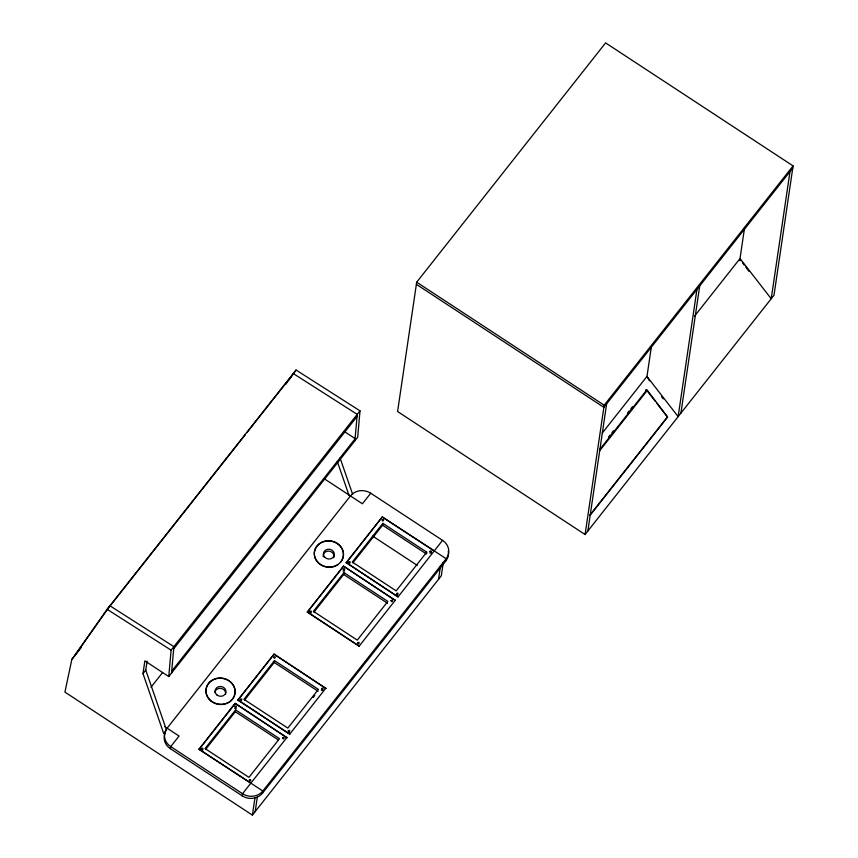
<?xml version="1.0" encoding="UTF-8"?>
<svg xmlns="http://www.w3.org/2000/svg" width="858" height="858" viewBox="0 0 858 858"><rect width="100%" height="100%" fill="white"/><g stroke="black" fill="none" stroke-linecap="round" stroke-linejoin="round"><path stroke-width="1.29" d="M165.841 731.027L163.76 733.665L142.986 673.616L144.863 660.875L168.769 676.565L171.096 650.16L359.995 410.853L296.053 370.023L107.143 609.319L71.847 659.448L64.918 692.095L252.402 815.1L441.312 575.804L443.264 562.537M359.995 410.853L357.679 437.258L168.769 676.565M166.538 730.147L145.763 670.098L147.083 661.175M170.42 748.723L170.731 746.599A14.618 13.127 8.4 0 1 167.096 728.195L350.45 495.935A14.618 13.127 8.4 0 1 370.742 493.221L442.546 540.336A14.618 13.127 8.4 0 1 446.181 558.74L445.87 560.864L262.516 793.124A14.618 13.127 8.4 0 1 242.213 795.827L170.42 748.723A14.618 13.127 8.4 0 1 165.036 733.311M250.868 783.15L198.97 749.399L235.124 703.378L286.937 737.665L235.124 703.378M205.609 749.388L235.339 711.732L235.618 709.877L279.494 738.663L248.938 777.369L205.062 748.584L235.618 709.877M325.868 688.137L289.714 734.148L237.859 700.128L274.013 654.118L325.836 688.406L274.013 654.118M242.213 795.827L242.535 793.714L286.98 737.408M244.509 700.128L274.238 662.462L274.506 660.606L318.393 689.392L287.827 728.099L243.951 699.313L274.506 660.606M252.402 815.1L254.944 797.865M255.18 811.582L257.336 796.985M262.516 793.124L262.838 791.001L446.181 558.74L382.357 516.87L346.246 562.612L398.058 596.9L442.546 540.336M395.324 600.16L359.17 646.171L307.314 612.151L343.468 566.13L395.281 600.418L343.468 566.13M289.714 734.148L237.902 699.86M344.208 431.445L355.212 438.663L354.901 440.776L357.218 414.371L293.275 373.541L285.596 384.438M313.953 612.151L343.683 574.485L343.961 572.629L387.837 601.415L357.282 640.122L313.406 611.336L343.961 572.629M359.17 646.171L307.346 611.883M416.688 282.196L397.597 411.518L585.081 534.523L773.991 295.227L793.082 165.905L605.598 42.9L416.688 282.196L604.182 405.201L585.081 534.523M346.203 562.88L382.357 516.87M382.582 525.214L382.85 523.359L426.737 552.144L426.458 554L382.582 525.214L352.842 562.88M398.058 596.9L346.246 562.612M434.212 550.89L382.314 517.127M438.535 579.322L440.486 566.055M587.859 531.005L606.638 403.807M646.857 377.22L651.361 346.739M696.932 289.436L678.142 416.634L646.953 376.437L602.23 433.097M680.92 413.116L699.71 285.918M739.714 260.639L744.605 227.509M789.993 171.546L771.213 298.745L740.014 258.548L694.465 316.259M234.609 708.3L236.293 708.279M342.953 571.053L344.637 571.031M74.625 655.93L109.921 605.802L173.874 646.632L171.546 673.047L171.868 670.924L355.212 438.663M289.146 379.826L296.053 370.023M107.733 608.923L245.452 434.459M247.104 432.357L291.076 376.651M71.847 659.448L81.253 647.522M142.986 673.616L145.763 670.098M173.681 648.83L357.025 416.57M150.944 687.29L162.559 672.575M370.742 493.221L362.408 503.785L324.034 478.603M198.97 749.399L235.081 703.646M237.859 700.128L273.981 654.375M307.314 612.151L343.425 566.398M382.85 523.359L352.295 562.065L396.171 590.862L426.737 552.144M313.159 697.522L314.811 695.43M604.182 405.201L793.082 165.905M792.771 168.029L603.86 407.325L416.377 284.32M608.515 437.076L610.167 434.985M611.808 432.904L613.459 430.813M627.477 413.052L629.129 410.961M630.78 408.869L632.432 406.778M599.592 449.731L646.6 390.175L655.405 401.533M599.517 450.9L647.35 390.304L667.653 417.042L590.122 515.25M589.864 515.186L667.395 416.977L657.003 403.592M429.719 553.045L431.295 553.045M321.375 690.293L322.951 690.293M309.652 613.084L311.1 613.02M201.319 750.332L202.756 750.267M288.202 732.335L289.307 732.239M396.739 594.959L397.651 595.002M646.6 390.175L645.624 390.068L647.35 390.304M107.143 609.319L171.096 650.16M372.683 536.121L417.331 565.411M343.683 574.485L387.569 603.271M274.238 662.462L318.114 691.248M235.339 711.732L278.131 739.8M164.897 726.747L179.065 736.046L170.731 746.599L242.535 793.714A14.618 13.127 8.4 0 0 262.838 791.001L199.002 749.131M742.578 262.945L744.186 265.068M745.806 267.192L749.034 271.439M649.517 380.834L646.953 376.437M661.615 396.771L663.223 398.895M740.014 258.548L740.969 260.811M340.111 458.086L352.659 494.369M337.333 461.604L349.024 495.388M323.209 556.799A5.48 4.923 8.4 0 1 328.989 551.126A5.48 4.923 8.4 0 1 333.751 557.797M214.843 692.342A5.48 4.923 8.4 0 1 221.096 688.427A5.48 4.923 8.4 0 1 225.643 694.197M314.328 554.676A14.618 13.127 8.4 0 1 332.829 541.57A14.618 13.127 8.4 0 1 340.701 562.14M338.084 564.564A14.618 13.127 8.4 0 1 314.468 555.823M448.262 551.093A14.618 13.127 8.4 0 1 445.87 560.864M228.367 702.681A14.618 13.127 8.4 0 1 205.974 691.934A14.618 13.127 8.4 0 1 226.48 679.547A14.618 13.127 8.4 0 1 229.408 702.058M282.668 737.912C283.912 741.087 285.296 735.649 282.668 737.912M321.568 688.642C322.801 691.816 324.185 686.389 321.568 688.642M391.012 600.664C392.256 603.839 393.64 598.401 391.012 600.664M429.901 551.394C431.145 554.568 432.529 549.141 429.901 551.394M249.346 780.104C250.439 783.322 252.07 777.949 249.346 780.104M288.234 730.834C289.339 734.051 290.959 728.678 288.234 730.834M357.689 642.856C358.783 646.074 360.414 640.701 357.689 642.856M396.578 593.586C397.672 596.803 399.302 591.441 396.578 593.586M201.491 748.669C202.445 751.919 204.301 746.621 201.491 748.669M240.379 699.399C241.334 702.648 243.2 697.35 240.379 699.399M309.824 611.422C310.789 614.671 312.644 609.373 309.824 611.422M348.723 562.151C349.678 565.401 351.544 560.102 348.723 562.151M234.888 706.445C235.725 709.716 237.773 704.482 234.888 706.445M273.777 657.174C274.624 660.456 276.662 655.212 273.777 657.174M343.232 569.197C344.069 572.479 346.117 567.235 343.232 569.197M382.121 519.937C382.968 523.208 385.006 517.964 382.121 519.937M324.732 557.217A5.48 4.923 8.4 0 0 334.03 555.887A5.48 4.923 8.4 0 0 327.842 549.249A5.48 4.923 8.4 0 0 324.732 557.217M217.074 695.109A5.48 4.923 8.4 0 0 225.922 692.309A5.48 4.923 8.4 0 0 218.565 686.722A5.48 4.923 8.4 0 0 217.074 695.109M317.599 561.904A14.618 13.127 8.4 0 0 342.535 558.955A14.618 13.127 8.4 0 0 326.566 540.862A14.618 13.127 8.4 0 0 317.599 561.904M210.714 700.578A14.618 13.127 8.4 0 0 234.792 694.39A14.618 13.127 8.4 0 0 216.152 678.496A14.618 13.127 8.4 0 0 210.714 700.578"/></g></svg>
